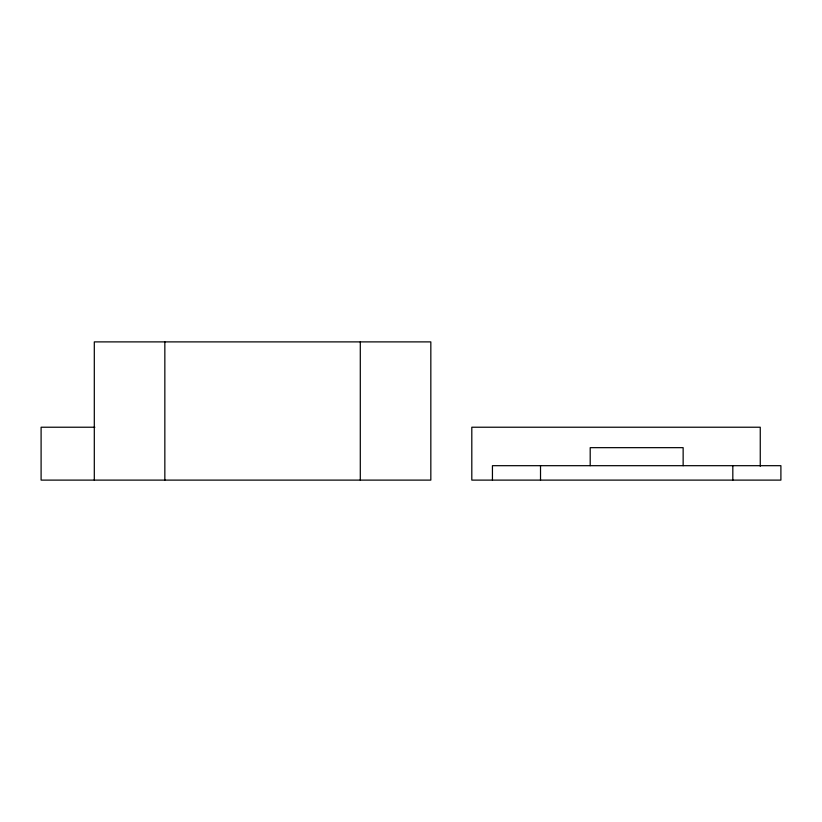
<?xml version="1.0" encoding="UTF-8"?>
<svg xmlns="http://www.w3.org/2000/svg" width="822" height="822" viewBox="0 0 822 822"><rect width="100%" height="100%" fill="white"/><g stroke="black" fill="none" stroke-linecap="round" stroke-linejoin="round"><path stroke-width="1.23" d="M94.849 427.224L41.1 427.224L41.1 480.11L430.831 480.11L430.831 341.89L94.304 341.89L94.304 480.11M760.258 466.259L760.258 427.224L471.807 427.224L471.807 480.11L780.9 480.11L780.9 465.684L492.44 465.684L492.44 480.11M732.823 465.684L732.823 480.11M683.144 465.684L683.144 447.661L590.196 447.661L590.196 465.684M540.516 465.684L540.516 480.11M360.293 341.89L360.293 480.11M164.842 341.89L164.842 480.11"/></g></svg>
